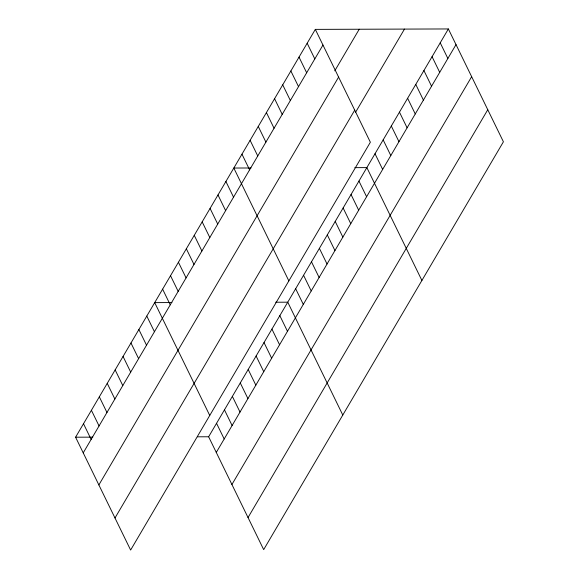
<?xml version="1.0" encoding="UTF-8"?>
<svg xmlns="http://www.w3.org/2000/svg" width="579" height="579" viewBox="0 0 579 579"><rect width="100%" height="100%" fill="white"/><g stroke="black" fill="none" stroke-linecap="round" stroke-linejoin="round"><path stroke-width="0.87" d="M315.323 29.377L370.365 142.231L130.63 550.05L75.588 437.203L315.323 29.377L448.37 28.95L503.412 141.797L263.677 549.623L208.635 436.769L448.37 28.95M83.231 452.865L322.966 45.046M334.778 70.833L359.226 29.239M98.871 484.934L338.606 77.116M114.989 517.981L354.724 110.155M355.557 112.29L404.468 29.095M216.278 452.438L456.013 44.619M231.918 484.507L471.653 76.689M248.036 517.554L487.771 109.728M251.033 167.982L233.815 168.04L288.856 280.887M354.811 167.649L366.862 167.606L421.903 280.46M171.92 302.564L154.702 302.622L209.743 415.469M275.698 302.231L287.749 302.187L342.79 415.042M75.588 437.203L92.806 437.145M197.446 436.805L208.635 436.769M440.221 42.817L447.856 58.479M432.064 56.684L439.707 72.346M423.915 70.551L431.558 86.213M415.765 84.411L423.408 100.08M407.616 98.278L415.259 113.947M399.467 112.145L407.102 127.814M391.31 126.012L398.953 141.681M383.16 139.879L390.803 155.541M375.011 153.746L382.654 169.408M307.174 43.244L314.817 58.913M299.025 57.111L306.66 72.773M358.951 181.068L366.587 196.737M290.868 70.978L298.511 86.64M351.04 194.522L358.676 210.191M343.13 207.984L350.765 223.653M282.718 84.845L290.361 100.507M335.212 221.439L342.855 237.108M274.569 98.705L282.212 114.374M327.301 234.9L334.944 250.569M266.42 112.572L274.055 128.241M319.391 248.355L327.034 264.024M258.27 126.439L265.906 142.108M311.48 261.817L319.123 277.486M250.114 140.306L257.756 155.968M303.57 275.271L311.212 290.94M241.964 154.173L249.607 169.835M295.659 288.733L303.302 304.402M225.904 181.495L233.547 197.164M279.838 315.649L287.481 331.318M217.993 194.957L225.629 210.618M271.927 329.104L279.57 344.773M210.083 208.411L217.718 224.08M264.017 342.565L271.652 358.235M202.172 221.873L209.808 237.535M256.106 356.02L263.742 371.689M194.254 235.327L201.897 250.996M248.196 369.482L255.831 385.151M186.344 248.789L193.987 264.451M240.278 382.936L247.921 398.605M178.433 262.244L186.076 277.913M232.367 396.398L240.01 412.067M170.523 275.705L178.166 291.367M224.457 409.852L232.099 425.522M162.612 289.16L170.255 304.829M216.546 423.314L224.189 438.983M146.791 316.076L154.434 331.745M138.88 329.538L146.523 345.2M130.97 342.992L138.613 358.662M123.059 356.454L130.695 372.116M115.149 369.909L122.784 385.578M107.238 383.37L114.874 399.032M99.32 396.825L106.963 412.494M91.41 410.287L99.052 425.949M83.499 423.741L91.142 439.41"/></g></svg>
